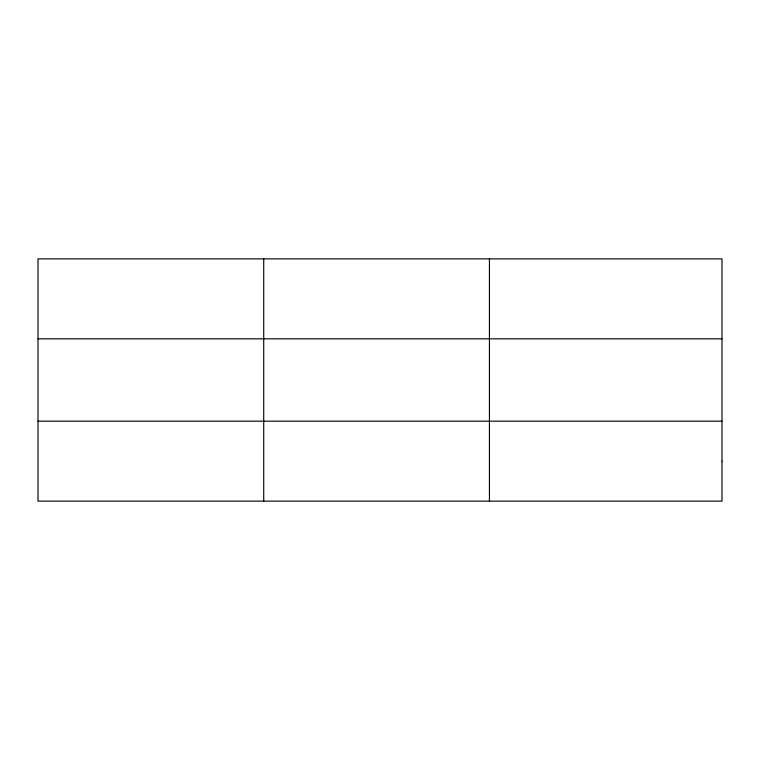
<?xml version="1.0" encoding="UTF-8"?>
<svg xmlns="http://www.w3.org/2000/svg" width="760" height="760" viewBox="0 0 760 760"><rect width="100%" height="100%" fill="white"/><g stroke="black" fill="none" stroke-linecap="round" stroke-linejoin="round"><path stroke-width="1.14" d="M263.72 501.125L263.72 258.875M489.44 501.125L489.44 258.875M38 338.817L722 338.817M38 421.183L722 421.183M722 461.149L722 501.125L38 501.125L38 258.875L722 258.885L722 461.149"/></g></svg>
